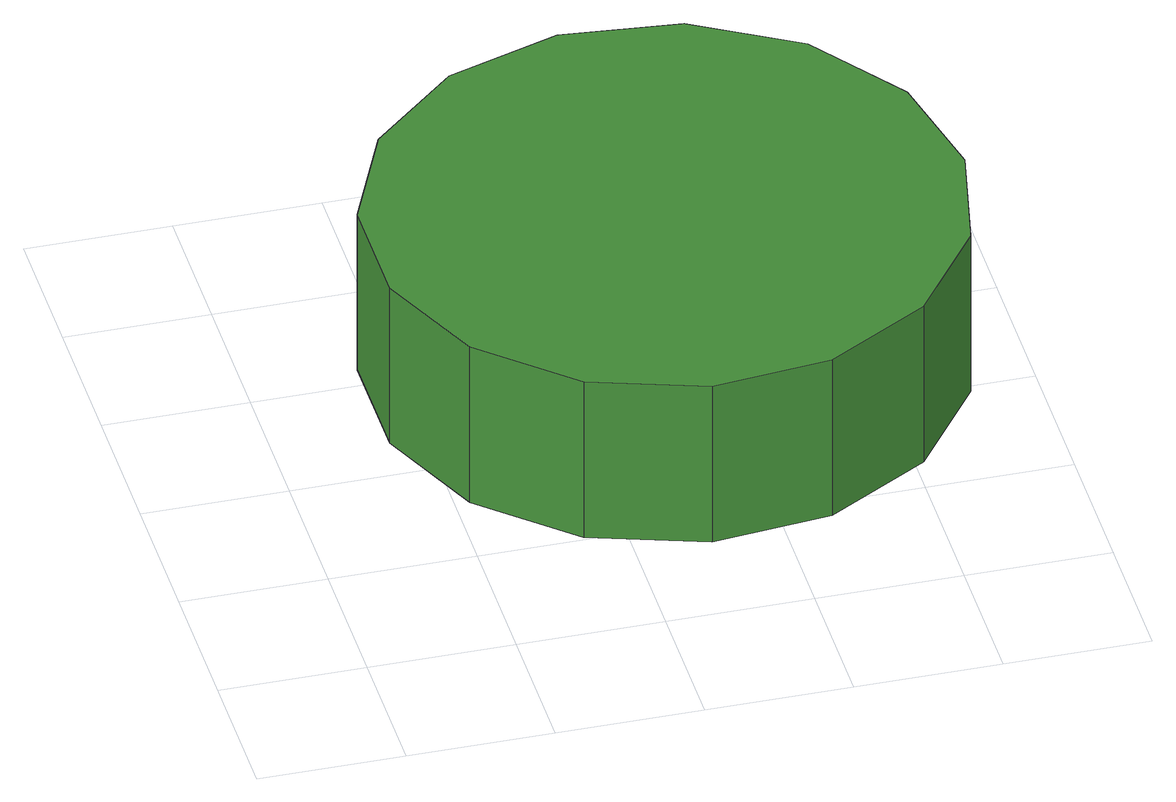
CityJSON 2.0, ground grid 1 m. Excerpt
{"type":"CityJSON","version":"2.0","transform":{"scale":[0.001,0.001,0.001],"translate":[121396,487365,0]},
"CityObjects":{
"tree1":{"type":"SolitaryVegetationObject","attributes":{"function":"something"},"geometry":[{"type":"MultiSurface","lod":"1","boundaries":[[[0,1,2,3,4,5,6,7,8,9,10,11,12,13,14]],[[15,16,17,18,19,20,21,22,23,24,25,26,27,28,29]],[[0,29,28,1]],[[1,28,27,2]],[[2,27,26,3]],[[3,26,25,4]],[[4,25,24,5]],[[5,24,23,6]],[[6,23,22,7]],[[7,22,21,8]],[[8,21,20,9]],[[9,20,19,10]],[[10,19,18,11]],[[11,18,17,12]],[[12,17,16,13]],[[13,16,15,14]],[[14,15,29,0]]]}]}
},
"vertices":[
[4721,2758,1675],[4548,3572,1675],[4058,4246,1675],[3338,4662,1675],[2510,4749,1675],[1718,4492,1675],[1100,3935,1675],[761,3174,1675],[761,2342,1675],[1100,1582,1675],[1718,1025,1675],[2510,768,1675],[3338,855,1675],[4058,1271,1675],[4548,1944,1675],[4548,1944,425],[4058,1271,425],[3338,855,425],[2510,768,425],[1718,1025,425],[1100,1582,425],[761,2342,425],[761,3174,425],[1100,3935,425],[1718,4492,425],[2510,4749,425],[3338,4662,425],[4058,4246,425],[4548,3572,425],[4721,2758,425]
]}
